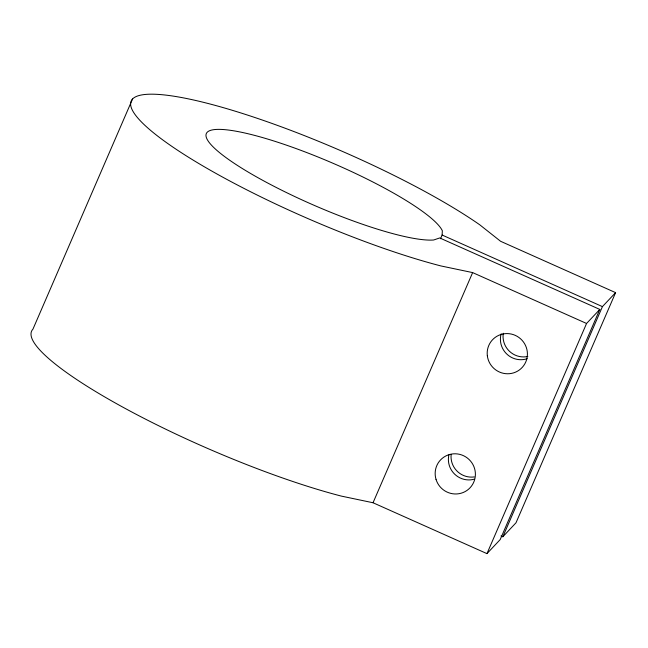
<?xml version="1.0" encoding="UTF-8"?>
<svg xmlns="http://www.w3.org/2000/svg" width="648" height="648" viewBox="0 0 648 648"><rect width="100%" height="100%" fill="white"/><g stroke="black" fill="none" stroke-linecap="round" stroke-linejoin="round"><path stroke-width="0.97" d="M440.51 238.748L442.114 235.03L442.341 230.777A128.863 23.044 23.4 0 0 270.961 140.081A128.863 23.044 23.4 0 0 243.494 169.241A128.863 23.044 23.4 0 0 433.666 239.995L439.717 237.946L599.797 309.42L500.199 539.573L486.964 553.627L373.037 502.751L341.383 496.109A210.73 37.681 23.4 0 1 126.166 408.969A210.73 37.681 23.4 0 1 32.951 329.144L132.548 98.99M373.037 502.751L472.635 272.597L586.562 323.474L599.797 309.42M486.964 553.627L586.562 323.474M500.993 535.945L502.84 536.771L602.429 306.617L615.6 292.637L500.604 241.291L479.747 224.791A210.73 37.681 23.4 0 0 208.178 103.518A210.73 37.681 23.4 0 0 169.412 144.682A210.73 37.681 23.4 0 0 440.98 265.955L472.635 272.597M615.6 292.637L516.002 522.79L502.84 536.771M442.114 235.03L602.429 306.617M527.828 356.457A20.291 19.926 43.3 0 1 503.302 333.258M474.312 476.928A20.291 19.926 43.3 0 1 451.138 454.572M527.18 358.709A20.291 19.926 43.3 0 1 501.163 333.825M474.32 479.172A20.291 19.926 43.3 0 1 448.918 454.88M436.015 479.334A20.291 19.926 43.3 0 0 469.946 487.904A20.291 19.926 43.3 0 0 459.878 454.402A20.291 19.926 43.3 0 0 436.015 479.334M487.32 355.679A20.291 19.926 43.3 0 0 519.348 369.984A20.291 19.926 43.3 0 0 515.225 335.348A20.291 19.926 43.3 0 0 487.32 355.679"/></g></svg>
